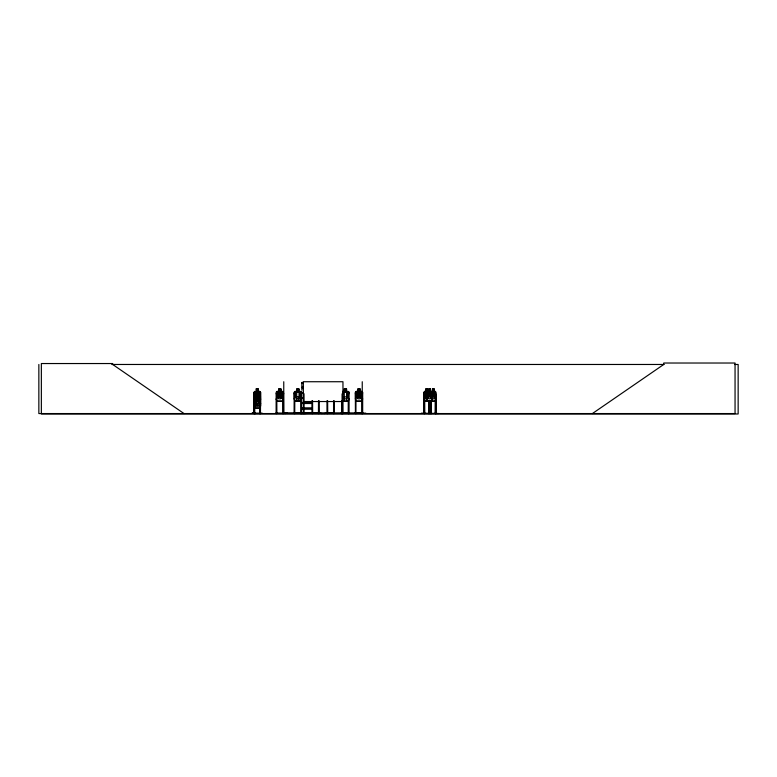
<?xml version="1.0" encoding="UTF-8"?>
<svg xmlns="http://www.w3.org/2000/svg" width="777" height="777" viewBox="0 0 777 777"><rect width="100%" height="100%" fill="white"/><g stroke="black" fill="none" stroke-linecap="round" stroke-linejoin="round"><path stroke-width="1.17" d="M287.344 413.179L276.865 413.043M365.841 413.179L356.08 413.043M257.333 394.425L255.468 392.298L256.828 395.085C253.069 401.301 258.071 396.008 257.313 395.532M431.439 401.155L432.012 398.805M431.478 401.233L432.129 398.815L432.07 392.268L431.468 391.414M435.858 398.815L435.207 401.233L424.485 401.233M421.367 413.189L438.597 413.5M259.809 405.905L260.528 403.545M259.858 405.982L260.635 403.554M283.391 398.805L282.575 401.155L276.971 401.155L276.243 398.805L276.913 401.233L282.634 401.233L283.469 398.815M301.418 398.815L300.602 401.175L295.007 401.175M301.544 398.824L300.66 401.253L294.939 401.253L294.192 398.834M348.96 398.815L348.154 401.175L342.55 401.175M349.087 398.824L348.213 401.253L342.492 401.253M362.684 398.815L361.849 401.233L356.128 401.233L355.371 398.815M255.478 413.5L252.166 413.16L262.218 413.189M426.641 395.619L425.136 397.989L426.272 395.085L425.184 392.298L426.612 394.531M303.185 413.5L303.283 412.84M311.762 413.5L311.83 412.84M257.255 394.531C257.974 390.821 260.703 392.298 257.731 395.095C260.868 398.737 257.964 399.116 257.362 395.658M259.45 401.592L258.362 403.545L256.342 403.545L255.264 401.592M427.535 401.155L426.903 392.278L427.476 388.976L425.689 388.976L424.873 396.853L425.747 398.805L427.36 398.805M427.02 398.805L427.02 392.317L427.515 391.414L428.681 391.414M431.148 391.414L430.594 392.278L428.739 392.307L428.739 396.853L430.351 396.853L430.4 392.278L429.448 394.531L428.554 392.317L428.01 392.385L429.108 395.085L428.078 398.028L429.477 395.619L430.963 397.989L429.817 395.095L431.206 391.414M257.449 404.963L257.323 404.399M254.147 397.028L254.837 396.153L256.313 396.153M259.877 398.348L260.606 399.242L259.916 398.348L254.837 398.348L254.186 399.213M254.875 398.348L254.215 399.252L254.846 408.178L259.936 408.178L260.674 405.749L260.567 392.268L259.771 391.491L254.759 391.491M253.992 413.558L254.03 392.278L254.769 391.414L256.245 391.414M431.517 392.307L432.391 391.491L432.391 388.976L434.12 388.976L434.12 391.414M256.342 396.241L255.264 397.047L255.332 403.787L256.42 405.74L258.44 405.74L259.518 403.787L259.45 397.047L258.362 396.241M255.332 399.242L256.42 398.426L256.381 393.803M592.404 413.558L663.733 364.471L663.733 363.024L735.052 363.024L735.052 413.558L38.85 413.558L38.85 364.471M296.707 391.511L295.493 392.317L295.493 396.872L296.707 398.815L298.98 398.815L300.204 396.872L300.204 392.317L298.98 391.511M343.036 392.317L344.26 391.511M355.147 413.51L355.254 412.84M111.771 364.471L664.102 364.471M734.508 364.471L738.15 364.471L738.15 413.976L41.356 413.976L41.356 363.539L112.684 363.539L112.684 364.471L184.003 413.558M301.835 382.449L303.215 382.439M303.195 382.614L301.835 382.614L301.855 387.024L303.205 387.024M301.855 382.906L303.224 382.906M301.777 387.334L303.156 387.334M301.777 387.616L303.156 387.616M303.205 387.937L301.845 387.937L301.855 390.209M256.216 388.976L258.42 388.976L258.352 391.491L259.44 392.307L259.44 396.853L258.352 398.805L256.323 398.805L255.235 396.853L255.235 392.307L256.323 391.491L256.245 388.976M432.391 391.414L430.351 391.414L430.409 388.976L428.632 388.976L427.884 396.853L428.739 398.805L430.351 398.805L431.216 396.853L431.216 392.307L430.351 391.491M256.284 389.054L258.352 389.054M278.681 389.054L280.953 389.054L280.953 391.491L282.177 392.307L282.177 396.853L280.953 398.805L278.681 398.805L277.467 396.853L277.467 392.307L278.681 391.491L278.603 388.976L281.041 388.976L281.041 391.414L282.614 391.414L283.469 392.268L283.576 413.51M298.98 389.073L296.707 389.073L296.707 401.253M346.532 389.073L344.26 389.073L344.26 401.253M360.169 389.054L357.896 389.054L357.896 391.491L356.672 392.307L356.672 396.853L357.896 398.805L360.169 398.805L361.383 396.853L361.383 392.307L360.169 391.491L360.246 388.976L357.808 388.976L357.808 391.414L356.148 391.414L355.371 392.278L355.41 413.558M425.747 389.054L427.418 389.054M428.681 389.054L430.351 389.054M432.391 389.054L434.061 389.054M258.391 391.414L259.829 391.414L260.596 392.268L260.46 413.558M278.603 391.414L276.942 391.414L276.165 392.278L276.117 413.558L276.039 412.84L276.865 412.84M296.707 391.423L294.969 391.423L294.192 392.298L294.094 413.578L294.065 412.859M299.019 391.423L300.68 391.521L295.007 391.511M342.511 391.423L344.26 391.423M346.571 391.423L348.222 391.423L349.087 392.385M360.246 391.414L361.82 391.414L362.684 392.268L362.674 413.558M425.747 391.414L424.504 391.414L423.951 392.278L423.921 413.558M434.061 391.414L435.246 391.414L435.858 392.268L435.8 413.558M276.971 391.491L282.575 391.491L283.391 392.307M342.55 391.511L348.222 391.521L348.96 392.317M356.187 391.491L361.791 391.491L362.597 392.307M424.533 391.491L435.217 391.491M254.03 392.278L254.186 405.749M435.8 392.268L435.188 391.414M296.707 392.317L298.98 392.317M344.26 392.317L346.532 392.317M427.36 392.307L425.747 392.307L425.747 396.853L427.36 396.853M301.845 392.482L303.205 392.482M301.777 392.803L303.156 392.803M301.777 393.084L303.156 393.084M301.845 393.405L303.205 393.405M256.274 393.716L258.469 393.716L258.508 398.348M256.342 393.803L258.401 393.803M259.78 393.764L260.489 393.764M276.117 393.764L276.787 393.764L276.865 413.558M283.77 393.764L282.721 393.764L282.643 413.558M294.143 393.774L294.813 393.774L294.736 413.578M301.418 393.774L300.748 393.774L300.825 413.578M303.36 393.764L304.03 393.764L304.098 413.558L304.108 412.84M342.958 393.764L342.288 393.764L342.288 413.578M348.96 393.774L348.29 393.774L348.213 413.578M355.332 393.764L356.002 393.764L355.924 413.558M361.927 393.764L362.597 393.764M423.98 393.764L424.64 393.764L424.689 413.558M256.313 395.911L258.508 395.911M258.44 396.153L259.877 396.153M254.827 396.241L259.848 396.241M256.323 396.853L258.352 396.853M296.707 396.872L298.98 396.872M344.26 396.872L346.532 396.872M256.342 397.047L258.362 397.047M260.596 397.018L259.839 396.153M301.855 397.669L303.224 397.669M303.195 397.785L301.758 397.911L303.215 398.018M301.835 398.193L303.195 398.212M301.855 398.475L303.224 398.475M423.951 398.815L424.543 401.233M258.44 399.242L256.42 399.242L256.42 403.787L258.44 403.787L258.352 392.307L256.323 392.307L256.342 401.592L258.362 401.592M254.759 401.155L259.8 401.155L260.596 398.815L259.819 401.233L254.71 401.233L254.03 398.815L254.739 401.233M356.187 401.155L361.791 401.155M435.217 401.155L424.533 401.155L424.067 398.805M303.36 401.534L342.958 401.534M301.845 402.593L311.111 402.593M301.777 402.913L311.169 402.913M301.777 403.195L311.169 403.195M254.108 403.554L254.817 405.982L259.897 405.982M301.845 403.506L311.111 403.506M254.866 408.09L259.877 408.09M301.845 408.061L311.111 408.061M301.777 408.372L311.169 408.372M301.777 408.653L311.169 408.653M301.845 408.974L311.111 408.974M253.807 412.84L254.662 412.84M282.643 412.84L362.762 412.946L362.742 413.5M423.912 412.84L424.708 412.84M428.613 412.84L429.399 412.84M430.555 412.84L431.352 412.84M435.256 412.84L436.043 412.84L436.033 413.558M294.891 413.063L300.67 413.063M312.655 413.043L318.434 413.043M319.085 413.15L322.173 413.558M327 413.15L323.902 413.558M327.719 413.043L333.488 413.043M342.443 413.063L348.213 413.063M252.156 413.189L255.536 413.558M301.855 413.238L311.101 413.238M311.111 413.364L301.845 413.529M334.421 413.51L334.236 400.747M319.357 413.51L319.182 400.747M346.532 391.511L347.746 392.317L347.746 396.872L346.532 398.815L344.26 398.815L343.036 396.872M258.44 398.426L259.518 399.242M427.36 391.491L428.234 392.307M300.641 391.423L301.544 392.385M428.545 391.414L429.215 392.268M431.517 396.853L432.391 398.805L434.003 398.805L434.877 396.853L434.061 388.976M432.206 393.395L432.915 395.085L431.779 397.989L433.284 395.619L434.78 397.989L433.624 395.095L434.731 392.298L433.255 394.531L432.352 392.317L431.847 392.55M254.147 405.749L254.817 408.178M426.903 398.815L427.496 401.233M435.975 413.558L435.975 393.764L435.324 393.764L435.266 413.558M435.606 412.84L435.586 413.558M435.499 393.764L435.45 413.558M431.284 400.747L431.332 413.558M431.099 400.747L431.157 413.558M430.992 412.84L430.885 413.558M430.808 400.747L430.808 413.558M430.623 400.747L430.623 413.558M430.351 388.976L430.293 391.491M429.331 400.747L429.331 413.558M429.157 400.747L429.205 413.558M429.069 412.84L429.04 413.558M428.855 400.747L428.807 413.558M428.681 400.747L428.622 413.558M427.418 388.976L427.418 391.491M424.456 393.764L424.514 413.558M424.242 412.84L424.378 413.558M424.067 392.317L424.106 413.558M362.529 412.84L362.529 413.558M362.247 381.73L362.257 413.558M361.995 393.764L361.995 413.558M361.849 412.84L361.849 413.558M361.111 412.946L361.111 413.558M356.08 412.84L356.08 413.558M355.458 392.317L355.458 398.805M349.087 392.278L349.067 413.578M348.883 412.859L348.883 413.578M348.368 412.859L348.368 413.578M346.571 401.243L346.61 388.995L344.172 388.995L344.172 391.423M343.016 413.558L342.958 381.73L303.36 381.73L303.302 413.558M342.88 412.84L342.88 413.558M342.366 393.774L342.443 413.578M342.113 412.946L342.113 413.558M341.695 400.767L341.773 413.578M341.618 412.859L341.589 413.578M341.093 412.946L341.093 413.558M334.159 412.84L334.159 413.558M333.566 400.747L333.566 413.558M333.488 412.84L333.488 413.558M327.641 400.747L327.719 413.558M327.564 412.84L327.564 413.558M326.971 400.747L326.991 413.558L326.894 412.84M319.104 412.84L319.124 413.558M318.589 412.84L318.589 413.558M318.512 400.747L318.434 413.558M312.577 400.747L312.655 413.558M312.5 412.84L312.5 413.558M311.907 400.747L311.985 413.558M305.526 412.946L305.526 413.558M304.497 412.946L304.497 413.558M301.544 392.278L301.544 398.931M301.495 392.288L301.466 413.578M301.34 412.859L301.34 413.578M300.67 412.859L300.67 413.578M299.019 401.243L299.067 388.995L296.629 388.995L296.629 391.423M294.891 412.859L294.891 413.578M294.269 392.327L294.269 398.815M285.305 412.946L285.305 413.558M284.868 412.946L284.868 413.558M283.76 381.73L283.77 413.558M283.314 412.84L283.314 413.558M282.799 412.84L282.799 413.558M276.709 412.84L276.709 413.558M260.557 413.558L260.557 412.84L259.712 412.84L259.712 413.558M260.373 393.764L260.285 413.558M259.984 412.84L259.994 413.558M259.897 393.764L259.819 413.558M254.662 413.558L254.594 393.764L253.885 393.764L253.807 413.558M254.477 393.764L254.477 396.085M254.477 406.575L254.545 413.558M254.39 412.84L254.37 413.558M254.098 412.84L254.098 413.558M259.295 402.641L258.605 402.709L257.41 400.359C256.546 404.244 254.021 402.777 256.954 399.825C254.089 397.057 256.643 395.561 257.381 399.271C258.081 395.561 260.81 397.037 257.847 399.844L259.295 402.641M281.954 397.892L281.167 397.97L279.827 395.619C278.904 399.3 275.903 398.572 279.312 395.085C276.078 392.288 278.962 390.831 279.788 394.531C280.711 391.025 283.615 391.763 280.312 395.095L281.954 397.892M361.159 397.892L360.373 397.97L359.042 395.619C357.983 399.329 355.196 398.533 358.518 395.085C355.293 392.288 358.168 390.831 358.993 394.531C359.916 391.025 362.83 391.763 359.528 395.095L361.159 397.892M257.993 389.462L256.682 389.462L256.682 390.277L257.993 390.277L257.993 389.462M280.546 389.462L279.089 389.462L279.089 390.277L280.546 390.277L280.546 389.462M298.572 389.481L297.115 389.481L297.115 390.287L298.572 390.287L298.572 389.481M346.124 389.481L344.658 389.481L344.658 390.287L346.124 390.287L346.124 389.481M359.761 389.462L358.294 389.462L358.294 390.277L359.761 390.277L359.761 389.462M427.078 389.462L426.029 389.462L426.029 390.277L427.078 390.277L427.078 389.462M430.06 389.462L429.03 389.462L429.03 390.277L430.06 390.277L430.06 389.462M433.721 389.462L432.672 389.462L432.672 390.277L433.721 390.277L433.721 389.462M280.953 392.307L278.681 392.307L278.681 396.853L280.953 396.853L280.953 392.307M360.169 392.307L357.896 392.307L357.896 396.853L360.169 396.853L360.169 392.307M434.003 392.307L432.352 392.317L432.391 396.853L434.003 396.853L434.003 392.307M258.003 394.211L256.701 394.211L256.701 395.017L258.003 395.017L258.003 394.211M258.081 396.396L256.779 396.396L256.779 397.212L258.081 397.212L258.081 396.396"/></g></svg>
